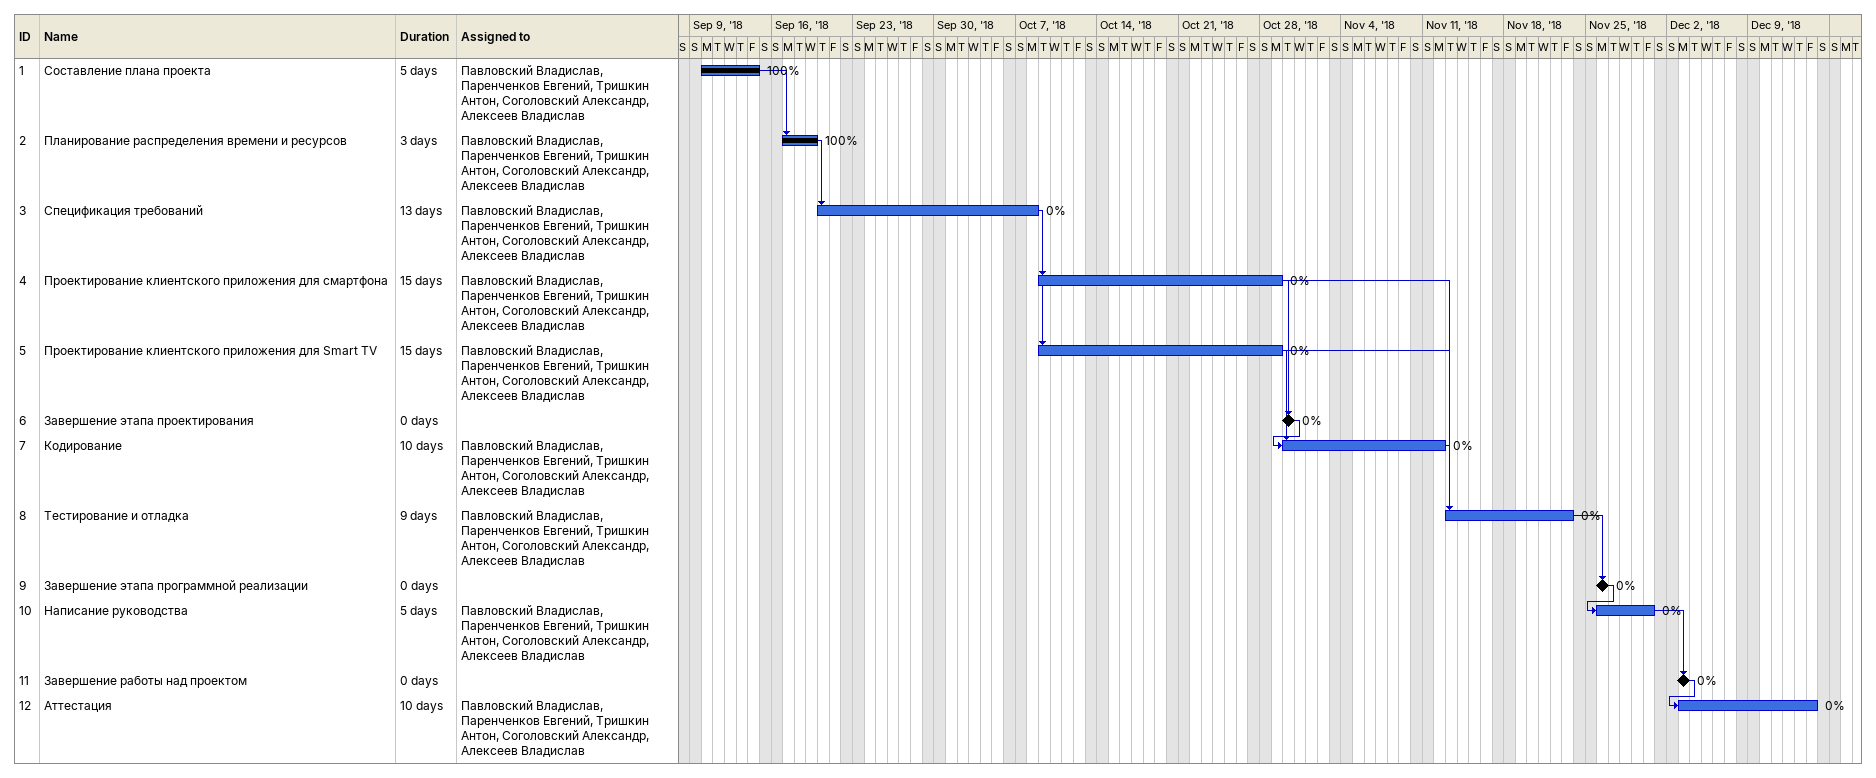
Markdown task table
| ID | Task | Duration | Start | Finish | Predecessors | Resources | % complete |
|---|---|---|---|---|---|---|---|
| 1 | Составление плана проекта | 5d | 2018-09-10 | 2018-09-14 |  | Павловский Владислав, Паренченков Евгений, Тришкин Антон, Соголовский Александр, Алексеев Владислав | 100 |
| 2 | Планирование распределения времени и ресурсов | 3d | 2018-09-17 | 2018-09-19 | 1 | Павловский Владислав, Паренченков Евгений, Тришкин Антон, Соголовский Александр, Алексеев Владислав | 100 |
| 3 | Спецификация требований | 13d | 2018-09-20 | 2018-10-08 | 2 | Павловский Владислав, Паренченков Евгений, Тришкин Антон, Соголовский Александр, Алексеев Владислав | 0 |
| 4 | Проектирование клиентского приложения для смартфона | 15d | 2018-10-09 | 2018-10-29 | 3 | Павловский Владислав, Паренченков Евгений, Тришкин Антон, Соголовский Александр, Алексеев Владислав | 0 |
| 5 | Проектирование клиентского приложения для Smart TV | 15d | 2018-10-09 | 2018-10-29 | 3 | Павловский Владислав, Паренченков Евгений, Тришкин Антон, Соголовский Александр, Алексеев Владислав | 0 |
| 6 | Завершение этапа проектирования | 0d | 2018-10-30 | 2018-10-30 | 4, 5 |  | 0 |
| 7 | Кодирование | 10d | 2018-10-30 | 2018-11-12 | 5, 6 | Павловский Владислав, Паренченков Евгений, Тришкин Антон, Соголовский Александр, Алексеев Владислав | 0 |
| 8 | Тестирование и отладка | 9d | 2018-11-13 | 2018-11-23 | 4, 5, 7 | Павловский Владислав, Паренченков Евгений, Тришкин Антон, Соголовский Александр, Алексеев Владислав | 0 |
| 9 | Завершение этапа программной реализации | 0d | 2018-11-26 | 2018-11-26 | 8 |  | 0 |
| 10 | Написание руководства | 5d | 2018-11-26 | 2018-11-30 | 9 | Павловский Владислав, Паренченков Евгений, Тришкин Антон, Соголовский Александр, Алексеев Владислав | 0 |
| 11 | Завершение работы над проектом | 0d | 2018-12-03 | 2018-12-03 | 10 |  | 0 |
| 12 | Аттестация | 10d | 2018-12-03 | 2018-12-14 | 11 | Павловский Владислав, Паренченков Евгений, Тришкин Антон, Соголовский Александр, Алексеев Владислав | 0 |
